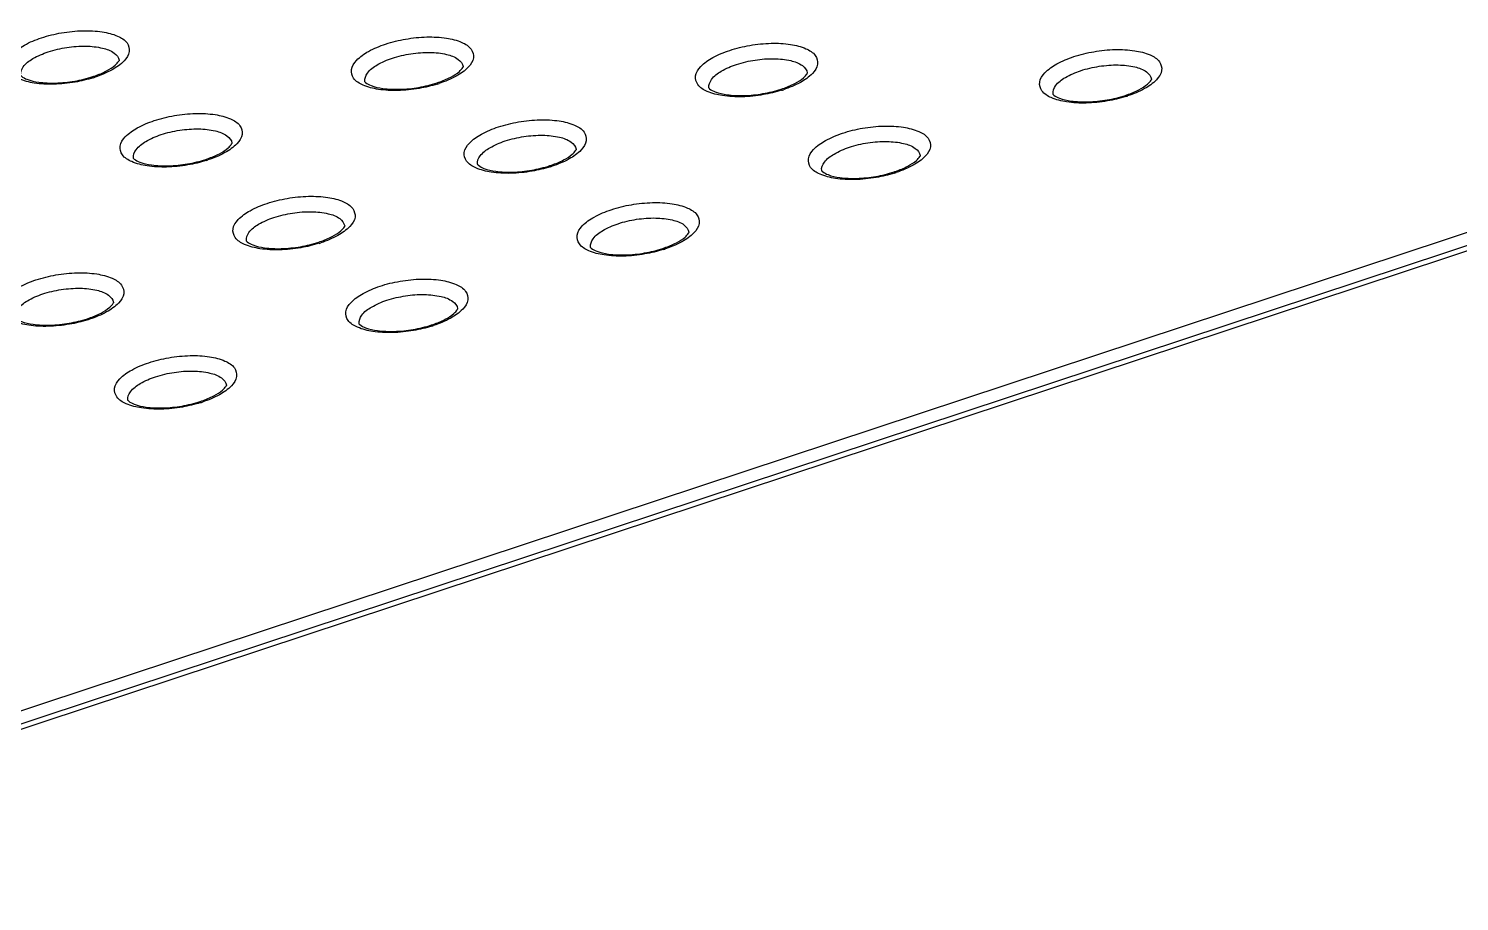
# Model space of a CAD drawing. Header units: millimetres. Extents: x 4086 to 4666, y 411 to 814.
# Drawn here: x 4285.66 to 4310.72, y 501.27 to 516.55 of the extents above; entities that cross this region are included whole.
import ezdxf

# ---------------------------------------------------------------- set-up
doc = ezdxf.new("R2010")
doc.units = ezdxf.units.MM

# ---------------------------------------------------------------- blocks, each defined once
blk = doc.blocks.new('u113')
at = {"color": 7, "linetype": 'Continuous'}
for p, q in [((4.932, 102.369), (90.355, 130.62)), ((91.075, 130.528), (5.016, 102.067)), ((90.789, 130.295), (5.366, 102.045))]:
    blk.add_line(p, q, dxfattribs=at)
for centre, radius, start, end in [((38.03, 129.11), 0.431, 326.0335, 328.0501), ((46.64, 128.953), 0.431, 326.0335, 328.0501), ((55.25, 128.796), 0.431, 326.0335, 328.0501), ((36.921, 130.973), 2.62, 288.2972, 289.2432), ((36.791, 131.513), 3.204, 287.4424, 288.2986), ((45.531, 130.816), 2.62, 288.2972, 289.2432), ((45.4, 131.355), 3.204, 287.4424, 288.2986), ((54.14, 130.659), 2.62, 288.2972, 289.2432), ((54.01, 131.198), 3.204, 287.4424, 288.2986), ((63.86, 128.639), 0.431, 326.0335, 328.0501), ((62.75, 130.502), 2.62, 288.2972, 289.2432), ((62.62, 131.041), 3.204, 287.4424, 288.2986), ((40.854, 127.04), 0.431, 326.0335, 328.0501), ((39.744, 128.902), 2.62, 288.2972, 289.2432), ((39.614, 129.442), 3.204, 287.4424, 288.2986), ((49.464, 126.883), 0.431, 326.0335, 328.0501), ((58.074, 126.726), 0.431, 326.0335, 328.0501), ((48.354, 128.745), 2.62, 288.2972, 289.2432), ((48.224, 129.285), 3.204, 287.4424, 288.2986), ((56.964, 128.588), 2.62, 288.2972, 289.2432), ((56.834, 129.128), 3.204, 287.4424, 288.2986), ((43.678, 124.969), 0.431, 326.0335, 328.0501), ((52.288, 124.812), 0.431, 326.0335, 328.0501), ((42.568, 126.832), 2.62, 288.2972, 289.2432), ((42.438, 127.371), 3.204, 287.4424, 288.2986), ((51.178, 126.675), 2.62, 288.2972, 289.2432), ((51.048, 127.214), 3.204, 287.4424, 288.2986), ((37.891, 123.055), 0.431, 326.0335, 328.0501), ((36.782, 124.918), 2.62, 288.2972, 289.2432), ((46.501, 122.898), 0.431, 326.0335, 328.0501), ((36.651, 125.457), 3.204, 287.4424, 288.2986), ((45.392, 124.761), 2.62, 288.2972, 289.2432), ((45.261, 125.3), 3.204, 287.4424, 288.2986), ((40.715, 120.985), 0.431, 326.0335, 328.0501), ((39.605, 122.847), 2.62, 288.2972, 289.2432), ((39.475, 123.387), 3.204, 287.4424, 288.2986)]:
    blk.add_arc(centre, radius, start, end, dxfattribs=at)
for points, start_tangent, end_tangent in [([(36.455, 129.455), (36.956, 129.579), (37.489, 129.632), (37.976, 129.603), (38.361, 129.497), (38.596, 129.326), (38.651, 129.11), (38.522, 128.877), (38.222, 128.654)], (0.949426, 0.31399), (-0.875157, -0.48384)), ([(36.275, 128.322), (35.89, 128.429), (35.655, 128.6), (35.6, 128.816), (35.729, 129.048), (36.029, 129.272), (36.455, 129.455)], (-0.988138, 0.153569), (0.949426, 0.31399)), ([(36.624, 129.103), (37.089, 129.213), (37.566, 129.246), (37.981, 129.197), (38.273, 129.073), (38.395, 128.894), (38.396, 128.882)], (0.949426, 0.31399), (0.084403, -0.996432)), ([(44.885, 128.165), (44.5, 128.272), (44.265, 128.443), (44.209, 128.658), (44.339, 128.891), (44.639, 129.115), (45.065, 129.298)], (-0.988138, 0.153569), (0.949426, 0.31399)), ([(45.065, 129.298), (45.566, 129.422), (46.099, 129.475), (46.586, 129.446), (46.971, 129.34), (47.205, 129.169), (47.261, 128.953), (47.132, 128.72), (46.832, 128.497)], (0.949426, 0.31399), (-0.875157, -0.48384)), ([(53.674, 129.141), (54.175, 129.265), (54.709, 129.318), (55.196, 129.289), (55.581, 129.183), (55.815, 129.011), (55.871, 128.796), (55.742, 128.563), (55.442, 128.34)], (0.949426, 0.31399), (-0.875157, -0.48384)), ([(35.936, 128.507), (35.934, 128.52), (35.999, 128.728), (36.241, 128.933), (36.624, 129.103)], (-0.218395, 0.97586), (0.949426, 0.31399)), ([(37.784, 128.499), (38.084, 128.627), (38.3, 128.77), (38.388, 128.869)], (0.944113, 0.329622), (0.558604, 0.829434)), ([(44.546, 128.35), (44.544, 128.363), (44.609, 128.571), (44.851, 128.776), (45.234, 128.946)], (-0.218395, 0.97586), (0.949426, 0.31399)), ([(45.234, 128.946), (45.699, 129.056), (46.176, 129.089), (46.591, 129.04), (46.882, 128.916), (47.005, 128.736), (47.006, 128.725)], (0.949426, 0.31399), (0.084403, -0.996432)), ([(53.495, 128.008), (53.11, 128.115), (52.875, 128.286), (52.819, 128.501), (52.949, 128.734), (53.249, 128.958), (53.674, 129.141)], (-0.988138, 0.153569), (0.949426, 0.31399)), ([(53.844, 128.789), (54.309, 128.899), (54.785, 128.932), (55.201, 128.883), (55.492, 128.759), (55.615, 128.579), (55.616, 128.568)], (0.949426, 0.31399), (0.084403, -0.996432)), ([(62.104, 127.851), (61.72, 127.958), (61.485, 128.129), (61.429, 128.344), (61.558, 128.577), (61.859, 128.801), (62.284, 128.984)], (-0.988138, 0.153569), (0.949426, 0.31399)), ([(62.284, 128.984), (62.785, 129.108), (63.318, 129.161), (63.806, 129.132), (64.191, 129.026), (64.425, 128.854), (64.481, 128.639), (64.352, 128.406), (64.052, 128.183)], (0.949426, 0.31399), (-0.875157, -0.48384)), ([(38.222, 128.654), (37.796, 128.471)], (-0.875157, -0.48384), (-0.949426, -0.31399)), ([(46.394, 128.342), (46.694, 128.47), (46.91, 128.613), (46.998, 128.712)], (0.944113, 0.329622), (0.558604, 0.829434)), ([(53.156, 128.193), (53.154, 128.206), (53.218, 128.414), (53.461, 128.619), (53.844, 128.789)], (-0.218395, 0.97586), (0.949426, 0.31399)), ([(55.004, 128.185), (55.303, 128.313), (55.52, 128.456), (55.608, 128.555)], (0.944113, 0.329622), (0.558604, 0.829434)), ([(61.766, 128.036), (61.764, 128.049), (61.828, 128.257), (62.071, 128.462), (62.453, 128.632)], (-0.218395, 0.97586), (0.949426, 0.31399)), ([(62.453, 128.632), (62.919, 128.742), (63.395, 128.775), (63.811, 128.726), (64.102, 128.602), (64.225, 128.422), (64.226, 128.411)], (0.949426, 0.31399), (0.084403, -0.996432)), ([(35.936, 128.507), (35.952, 128.493), (36.092, 128.417), (36.388, 128.345), (36.808, 128.324), (37.286, 128.372)], (0.739605, -0.673042), (0.985314, 0.170749)), ([(37.295, 128.347), (36.762, 128.294), (36.275, 128.322)], (-0.985384, -0.170345), (-0.988138, 0.153569)), ([(37.286, 128.372), (37.743, 128.485)], (0.985314, 0.170749), (0.949426, 0.31399)), ([(37.751, 128.456), (37.295, 128.347)], (-0.954012, -0.299767), (-0.985384, -0.170345)), ([(44.546, 128.35), (44.562, 128.336), (44.702, 128.259), (44.997, 128.188), (45.418, 128.167), (45.896, 128.215)], (0.739605, -0.673042), (0.985314, 0.170749)), ([(45.905, 128.19), (45.372, 128.137), (44.885, 128.165)], (-0.985384, -0.170345), (-0.988138, 0.153569)), ([(45.896, 128.215), (46.353, 128.328)], (0.985314, 0.170749), (0.949426, 0.31399)), ([(46.361, 128.299), (45.905, 128.19)], (-0.954012, -0.299767), (-0.985384, -0.170345)), ([(46.832, 128.497), (46.406, 128.314)], (-0.875157, -0.48384), (-0.949426, -0.31399)), ([(53.156, 128.193), (53.172, 128.179), (53.312, 128.102), (53.607, 128.031), (54.028, 128.01), (54.506, 128.058)], (0.739605, -0.673042), (0.985314, 0.170749)), ([(54.506, 128.058), (54.963, 128.171)], (0.985314, 0.170749), (0.949426, 0.31399)), ([(55.442, 128.34), (55.016, 128.157)], (-0.875157, -0.48384), (-0.949426, -0.31399)), ([(63.614, 128.028), (63.913, 128.156), (64.13, 128.299), (64.218, 128.398)], (0.944113, 0.329622), (0.558604, 0.829434)), ([(64.052, 128.183), (63.626, 128)], (-0.875157, -0.48384), (-0.949426, -0.31399)), ([(54.515, 128.033), (53.982, 127.98), (53.495, 128.008)], (-0.985384, -0.170345), (-0.988138, 0.153569)), ([(54.971, 128.142), (54.515, 128.033)], (-0.954012, -0.299767), (-0.985384, -0.170345)), ([(61.766, 128.036), (61.782, 128.022), (61.922, 127.945), (62.217, 127.874), (62.638, 127.853), (63.116, 127.901)], (0.739605, -0.673042), (0.985314, 0.170749)), ([(63.125, 127.875), (62.592, 127.823), (62.104, 127.851)], (-0.985384, -0.170345), (-0.988138, 0.153569)), ([(63.116, 127.901), (63.573, 128.014)], (0.985314, 0.170749), (0.949426, 0.31399)), ([(63.58, 127.985), (63.125, 127.875)], (-0.954012, -0.299767), (-0.985384, -0.170345)), ([(39.278, 127.384), (39.779, 127.508), (40.312, 127.561), (40.8, 127.533), (41.185, 127.426), (41.419, 127.255), (41.475, 127.039), (41.346, 126.807), (41.046, 126.583)], (0.949426, 0.31399), (-0.875157, -0.48384)), ([(39.098, 126.252), (38.714, 126.358), (38.479, 126.529), (38.423, 126.745), (38.552, 126.978), (38.853, 127.201), (39.278, 127.384)], (-0.988138, 0.153569), (0.949426, 0.31399)), ([(39.447, 127.033), (39.913, 127.143), (40.389, 127.176), (40.805, 127.126), (41.096, 127.002), (41.219, 126.823), (41.22, 126.811)], (0.949426, 0.31399), (0.084403, -0.996432)), ([(47.708, 126.095), (47.324, 126.201), (47.089, 126.372), (47.033, 126.588), (47.162, 126.821), (47.462, 127.044), (47.888, 127.227)], (-0.988138, 0.153569), (0.949426, 0.31399)), ([(47.888, 127.227), (48.389, 127.351), (48.922, 127.404), (49.41, 127.375), (49.794, 127.269), (50.029, 127.098), (50.085, 126.882), (49.956, 126.649), (49.656, 126.426)], (0.949426, 0.31399), (-0.875157, -0.48384)), ([(56.498, 127.07), (56.999, 127.194), (57.532, 127.247), (58.02, 127.218), (58.404, 127.112), (58.639, 126.941), (58.695, 126.725), (58.566, 126.492), (58.265, 126.269)], (0.949426, 0.31399), (-0.875157, -0.48384)), ([(38.76, 126.437), (38.757, 126.449), (38.822, 126.657), (39.065, 126.862), (39.447, 127.033)], (-0.218395, 0.97586), (0.949426, 0.31399)), ([(40.608, 126.429), (40.907, 126.557), (41.124, 126.7), (41.212, 126.799)], (0.944113, 0.329622), (0.558604, 0.829434)), ([(47.37, 126.28), (47.367, 126.292), (47.432, 126.5), (47.674, 126.705), (48.057, 126.875)], (-0.218395, 0.97586), (0.949426, 0.31399)), ([(48.057, 126.875), (48.522, 126.985), (48.999, 127.018), (49.415, 126.969), (49.706, 126.845), (49.829, 126.666), (49.83, 126.654)], (0.949426, 0.31399), (0.084403, -0.996432)), ([(56.318, 125.938), (55.933, 126.044), (55.699, 126.215), (55.643, 126.431), (55.772, 126.664), (56.072, 126.887), (56.498, 127.07)], (-0.988138, 0.153569), (0.949426, 0.31399)), ([(56.667, 126.718), (57.132, 126.828), (57.609, 126.861), (58.025, 126.812), (58.316, 126.688), (58.439, 126.509), (58.44, 126.497)], (0.949426, 0.31399), (0.084403, -0.996432)), ([(38.76, 126.437), (38.776, 126.423), (38.915, 126.346), (39.211, 126.274), (39.632, 126.253), (40.11, 126.301)], (0.739605, -0.673042), (0.985314, 0.170749)), ([(40.11, 126.301), (40.567, 126.415)], (0.985314, 0.170749), (0.949426, 0.31399)), ([(40.574, 126.385), (40.119, 126.276)], (-0.954012, -0.299767), (-0.985384, -0.170345)), ([(41.046, 126.583), (40.62, 126.4)], (-0.875157, -0.48384), (-0.949426, -0.31399)), ([(49.218, 126.272), (49.517, 126.4), (49.734, 126.542), (49.822, 126.642)], (0.944113, 0.329622), (0.558604, 0.829434)), ([(49.656, 126.426), (49.23, 126.243)], (-0.875157, -0.48384), (-0.949426, -0.31399)), ([(55.98, 126.122), (55.977, 126.135), (56.042, 126.343), (56.284, 126.548), (56.667, 126.718)], (-0.218395, 0.97586), (0.949426, 0.31399)), ([(57.828, 126.114), (58.127, 126.243), (58.344, 126.385), (58.432, 126.485)], (0.944113, 0.329622), (0.558604, 0.829434)), ([(40.119, 126.276), (39.586, 126.223), (39.098, 126.252)], (-0.985384, -0.170345), (-0.988138, 0.153569)), ([(47.37, 126.279), (47.386, 126.266), (47.525, 126.189), (47.821, 126.117), (48.242, 126.096), (48.72, 126.144)], (0.739605, -0.673042), (0.985314, 0.170749)), ([(48.729, 126.119), (48.196, 126.066), (47.708, 126.095)], (-0.985384, -0.170345), (-0.988138, 0.153569)), ([(48.72, 126.144), (49.177, 126.258)], (0.985314, 0.170749), (0.949426, 0.31399)), ([(49.184, 126.228), (48.729, 126.119)], (-0.954012, -0.299767), (-0.985384, -0.170345)), ([(55.98, 126.122), (55.996, 126.109), (56.135, 126.032), (56.431, 125.96), (56.852, 125.939), (57.33, 125.987)], (0.739605, -0.673042), (0.985314, 0.170749)), ([(57.33, 125.987), (57.787, 126.101)], (0.985314, 0.170749), (0.949426, 0.31399)), ([(57.794, 126.071), (57.339, 125.962)], (-0.954012, -0.299767), (-0.985384, -0.170345)), ([(58.265, 126.269), (57.84, 126.086)], (-0.875157, -0.48384), (-0.949426, -0.31399)), ([(57.339, 125.962), (56.806, 125.909), (56.318, 125.938)], (-0.985384, -0.170345), (-0.988138, 0.153569)), ([(41.922, 124.181), (41.537, 124.287), (41.303, 124.459), (41.247, 124.674), (41.376, 124.907), (41.676, 125.131), (42.102, 125.313)], (-0.988138, 0.153569), (0.949426, 0.31399)), ([(42.102, 125.313), (42.603, 125.438), (43.136, 125.49), (43.623, 125.462), (44.008, 125.355), (44.243, 125.184), (44.299, 124.969), (44.169, 124.736), (43.869, 124.512)], (0.949426, 0.31399), (-0.875157, -0.48384)), ([(50.712, 125.156), (51.213, 125.281), (51.746, 125.333), (52.233, 125.305), (52.618, 125.198), (52.853, 125.027), (52.908, 124.812), (52.779, 124.579), (52.479, 124.355)], (0.949426, 0.31399), (-0.875157, -0.48384)), ([(41.583, 124.366), (41.581, 124.378), (41.646, 124.587), (41.888, 124.791), (42.271, 124.962)], (-0.218395, 0.97586), (0.949426, 0.31399)), ([(42.271, 124.962), (42.736, 125.072), (43.213, 125.105), (43.628, 125.056), (43.92, 124.932), (44.042, 124.752), (44.044, 124.741)], (0.949426, 0.31399), (0.084403, -0.996432)), ([(50.532, 124.024), (50.147, 124.13), (49.913, 124.302), (49.857, 124.517), (49.986, 124.75), (50.286, 124.973), (50.712, 125.156)], (-0.988138, 0.153569), (0.949426, 0.31399)), ([(50.881, 124.805), (51.346, 124.915), (51.823, 124.948), (52.238, 124.899), (52.53, 124.775), (52.652, 124.595), (52.654, 124.584)], (0.949426, 0.31399), (0.084403, -0.996432)), ([(43.431, 124.358), (43.731, 124.486), (43.948, 124.629), (44.035, 124.728)], (0.944113, 0.329622), (0.558604, 0.829434)), ([(50.193, 124.209), (50.191, 124.221), (50.256, 124.429), (50.498, 124.634), (50.881, 124.805)], (-0.218395, 0.97586), (0.949426, 0.31399)), ([(41.583, 124.366), (41.6, 124.352), (41.739, 124.275), (42.035, 124.203), (42.455, 124.182), (42.933, 124.231)], (0.739605, -0.673042), (0.985314, 0.170749)), ([(42.933, 124.231), (43.391, 124.344)], (0.985314, 0.170749), (0.949426, 0.31399)), ([(43.398, 124.315), (42.943, 124.205)], (-0.954012, -0.299767), (-0.985384, -0.170345)), ([(43.869, 124.512), (43.444, 124.329)], (-0.875157, -0.48384), (-0.949426, -0.31399)), ([(52.041, 124.201), (52.341, 124.329), (52.558, 124.472), (52.645, 124.571)], (0.944113, 0.329622), (0.558604, 0.829434)), ([(52.479, 124.355), (52.053, 124.172)], (-0.875157, -0.48384), (-0.949426, -0.31399)), ([(42.943, 124.205), (42.409, 124.152), (41.922, 124.181)], (-0.985384, -0.170345), (-0.988138, 0.153569)), ([(50.193, 124.209), (50.209, 124.195), (50.349, 124.118), (50.645, 124.046), (51.065, 124.025), (51.543, 124.074)], (0.739605, -0.673042), (0.985314, 0.170749)), ([(51.552, 124.048), (51.019, 123.995), (50.532, 124.024)], (-0.985384, -0.170345), (-0.988138, 0.153569)), ([(51.543, 124.074), (52, 124.187)], (0.985314, 0.170749), (0.949426, 0.31399)), ([(52.008, 124.158), (51.552, 124.048)], (-0.954012, -0.299767), (-0.985384, -0.170345)), ([(36.316, 123.4), (36.817, 123.524), (37.35, 123.577), (37.837, 123.548), (38.222, 123.442), (38.456, 123.271), (38.512, 123.055), (38.383, 122.822), (38.083, 122.599)], (0.949426, 0.31399), (-0.875157, -0.48384)), ([(36.136, 122.267), (35.751, 122.374), (35.516, 122.545), (35.46, 122.761), (35.59, 122.993), (35.89, 123.217), (36.316, 123.4)], (-0.988138, 0.153569), (0.949426, 0.31399)), ([(36.485, 123.048), (36.95, 123.158), (37.427, 123.191), (37.842, 123.142), (38.133, 123.018), (38.256, 122.838), (38.257, 122.827)], (0.949426, 0.31399), (0.084403, -0.996432)), ([(44.746, 122.11), (44.361, 122.217), (44.126, 122.388), (44.07, 122.603), (44.2, 122.836), (44.5, 123.06), (44.925, 123.243)], (-0.988138, 0.153569), (0.949426, 0.31399)), ([(44.925, 123.243), (45.426, 123.367), (45.96, 123.42), (46.447, 123.391), (46.832, 123.285), (47.066, 123.114), (47.122, 122.898), (46.993, 122.665), (46.693, 122.442)], (0.949426, 0.31399), (-0.875157, -0.48384)), ([(35.797, 122.452), (35.795, 122.465), (35.86, 122.673), (36.102, 122.878), (36.485, 123.048)], (-0.218395, 0.97586), (0.949426, 0.31399)), ([(37.645, 122.444), (37.945, 122.572), (38.161, 122.715), (38.249, 122.814)], (0.944113, 0.329622), (0.558604, 0.829434)), ([(44.407, 122.295), (44.405, 122.308), (44.469, 122.516), (44.712, 122.721), (45.095, 122.891)], (-0.218395, 0.97586), (0.949426, 0.31399)), ([(45.095, 122.891), (45.56, 123.001), (46.036, 123.034), (46.452, 122.985), (46.743, 122.861), (46.866, 122.681), (46.867, 122.67)], (0.949426, 0.31399), (0.084403, -0.996432)), ([(35.797, 122.452), (35.813, 122.438), (35.953, 122.361), (36.248, 122.29), (36.669, 122.269), (37.147, 122.317)], (0.739605, -0.673042), (0.985314, 0.170749)), ([(37.147, 122.317), (37.604, 122.43)], (0.985314, 0.170749), (0.949426, 0.31399)), ([(38.083, 122.599), (37.657, 122.416)], (-0.875157, -0.48384), (-0.949426, -0.31399)), ([(46.255, 122.287), (46.554, 122.415), (46.771, 122.558), (46.859, 122.657)], (0.944113, 0.329622), (0.558604, 0.829434)), ([(46.693, 122.442), (46.267, 122.259)], (-0.875157, -0.48384), (-0.949426, -0.31399)), ([(37.156, 122.292), (36.623, 122.239), (36.136, 122.267)], (-0.985384, -0.170345), (-0.988138, 0.153569)), ([(37.612, 122.401), (37.156, 122.292)], (-0.954012, -0.299767), (-0.985384, -0.170345)), ([(44.407, 122.295), (44.423, 122.281), (44.563, 122.204), (44.858, 122.133), (45.279, 122.112), (45.757, 122.16)], (0.739605, -0.673042), (0.985314, 0.170749)), ([(45.766, 122.135), (45.233, 122.082), (44.746, 122.11)], (-0.985384, -0.170345), (-0.988138, 0.153569)), ([(45.757, 122.16), (46.214, 122.273)], (0.985314, 0.170749), (0.949426, 0.31399)), ([(46.222, 122.244), (45.766, 122.135)], (-0.954012, -0.299767), (-0.985384, -0.170345)), ([(39.139, 121.329), (39.64, 121.453), (40.173, 121.506), (40.661, 121.478), (41.045, 121.371), (41.28, 121.2), (41.336, 120.984), (41.207, 120.752), (40.907, 120.528)], (0.949426, 0.31399), (-0.875157, -0.48384)), ([(38.959, 120.197), (38.575, 120.303), (38.34, 120.474), (38.284, 120.69), (38.413, 120.923), (38.713, 121.146), (39.139, 121.329)], (-0.988138, 0.153569), (0.949426, 0.31399)), ([(39.308, 120.978), (39.773, 121.088), (40.25, 121.12), (40.666, 121.071), (40.957, 120.947), (41.08, 120.768), (41.081, 120.756)], (0.949426, 0.31399), (0.084403, -0.996432)), ([(38.621, 120.382), (38.618, 120.394), (38.683, 120.602), (38.925, 120.807), (39.308, 120.978)], (-0.218395, 0.97586), (0.949426, 0.31399)), ([(40.469, 120.374), (40.768, 120.502), (40.985, 120.644), (41.073, 120.744)], (0.944113, 0.329622), (0.558604, 0.829434)), ([(38.621, 120.382), (38.637, 120.368), (38.776, 120.291), (39.072, 120.219), (39.493, 120.198), (39.971, 120.246)], (0.739605, -0.673042), (0.985314, 0.170749)), ([(39.971, 120.246), (40.428, 120.36)], (0.985314, 0.170749), (0.949426, 0.31399)), ([(40.435, 120.33), (39.98, 120.221)], (-0.954012, -0.299767), (-0.985384, -0.170345)), ([(40.907, 120.528), (40.481, 120.345)], (-0.875157, -0.48384), (-0.949426, -0.31399)), ([(39.98, 120.221), (39.447, 120.168), (38.959, 120.197)], (-0.985384, -0.170345), (-0.988138, 0.153569))]:
    blk.add_spline(points, degree=3, dxfattribs=dict(at, start_tangent=start_tangent, end_tangent=end_tangent))

msp = doc.modelspace()

# ---------------------------------------------------------------- block references
at = {"xscale": 0.7, "yscale": 0.7, "zscale": 0.7}
msp.add_blockref('u113', (4260.366, 425.773), dxfattribs=at)

doc.saveas('drawing.dxf')
